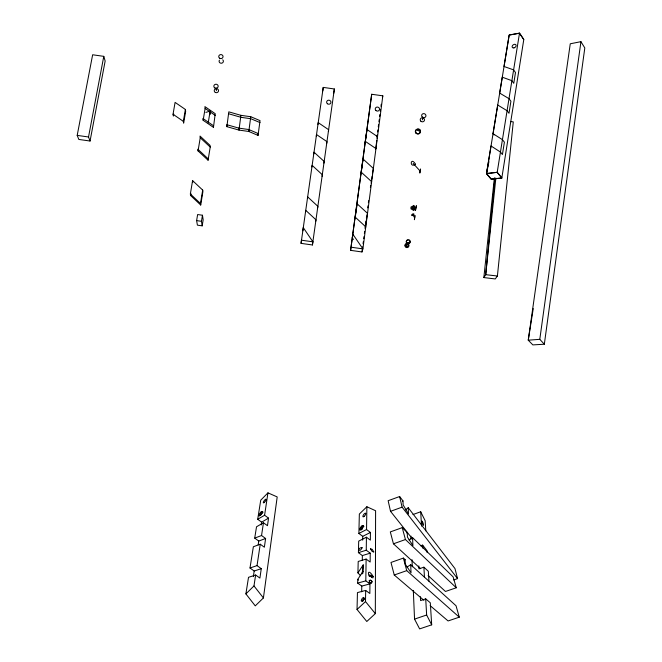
<?xml version="1.0" encoding="UTF-8"?>
<svg xmlns="http://www.w3.org/2000/svg" width="662" height="662" viewBox="0 0 662 662"><rect width="100%" height="100%" fill="white"/><g stroke="black" fill="none" stroke-linecap="round" stroke-linejoin="round"><path stroke-width="0.99" d="M360.55 575.659L357.927 572.878L363.223 564.876L363.107 571.281L357.77 579.349L357.679 583.098L365.805 580.864L369.942 583.901L369.851 593.491L365.672 590.43L357.447 592.589L357.033 609.47L366.789 621.494L375.329 613.616L375.602 510.741L366.872 506.744L359.35 514.043L358.878 533.473L362.735 536.336L362.66 540.167M366.872 506.744L366.549 529.55L370.422 532.438L370.348 540.126L366.434 537.213L358.696 541.119L358.415 552.654L366.252 550.213L370.232 553.159L370.149 562.046L366.119 559.076L358.2 561.459L357.927 572.878M375.329 613.616L365.507 601.568L365.672 590.43M365.805 580.864L366.119 559.076M366.252 550.213L366.434 537.213M361.667 591.811L361.775 586.093L357.679 583.098M362.271 560.474L362.362 555.575L358.415 552.654M373.782 551.984L372.168 551.463L370.439 548.848M494.895 178.045L485.709 274.68L483.856 277.568L495.267 278.95L497.402 276.004L513.282 121.882L510.443 121.551M370.43 548.724L372.185 549.336L373.79 551.876M483.856 277.568L494.357 177.979M495.863 178.095L485.709 274.68L497.402 276.004M301.053 243.368L301.425 240.198L312.903 241.82L312.431 244.973L301.053 243.368L323.23 87.401L334.36 88.973L312.431 244.973M302.848 230.831L303.229 227.554L312.903 241.82M305.513 211.774L305.695 210.293L315.989 219.817L315.774 221.257M307.425 198.385L307.607 196.862L317.884 206.337L317.661 207.827M311.91 166.981L312.108 165.351L322.32 174.718L322.088 176.324M313.78 153.841L313.987 152.161L324.181 161.478L323.933 163.133M316.287 136.281L316.502 134.535L326.962 141.651L326.714 143.373M317.983 124.415L318.199 122.627L328.642 129.719L328.377 131.481M362.114 573.921L363.223 564.876M362.859 573.309L363.107 571.281M322.791 90.926L323.23 87.401M361.982 251.957L362.9 248.871L382.818 95.833L371.696 94.261L350.603 250.352L361.982 251.957L362.644 246.835M363.049 243.757L363.314 241.704M363.719 238.626L363.984 236.574M364.381 233.496L364.654 231.443M365.052 228.373L365.316 226.321M365.722 223.243L365.987 221.191M366.392 218.112L366.657 216.06M367.724 207.86L367.989 205.808M368.395 202.729L368.66 200.677M370.397 187.346L370.662 185.294M376.943 137.092L377.208 135.04M377.613 131.961L377.878 129.909M378.283 126.831L378.548 124.779M378.945 121.7L379.218 119.648M379.616 116.578L379.88 114.526M380.286 111.448L380.551 109.395M380.956 106.317L381.221 104.265M366.988 215.771L365.358 228.258L365.763 226.843L355.386 217.31L355.022 218.758L357.174 203.855L367.526 213.346L367.112 214.811M371.481 181.231L371.217 183.258L371.647 181.686L361.353 172.302L360.964 173.916L363.107 159.095L373.368 168.429L372.408 174.123M371.746 179.195L372.143 176.15M375.644 149.281L376.81 140.344M350.603 250.352L371.696 94.261M267.953 492.851L264.593 515.243L268.557 518.139L267.465 525.694L263.459 522.765L256.517 526.787L254.721 538.115L261.548 535.525L265.619 538.487L264.361 547.209L260.24 544.222L253.356 546.754L249.996 567.996L257.03 565.613L261.267 568.666L259.909 578.083L255.623 575.005L248.515 577.322L245.892 593.897L255.259 605.871L263.41 597.935L277.204 496.93L267.953 492.851L260.729 500.199L257.708 519.281L261.647 522.153L261.217 524.974M544.329 344.223L584.803 47.945L580.938 41.665L570.255 43.791L528.251 340.177L532.844 344.902L544.329 344.223L539.795 339.333L580.938 41.665M333.714 93.367L334.36 88.973M245.892 593.897L253.985 585.944L255.623 575.005M257.03 565.613L260.24 544.222M261.548 535.525L263.459 522.765M253.339 576.627L254.191 571.016L261.267 568.666M258.18 544.892L258.768 541.044L265.619 538.487M258.056 135.404L260.034 120.625L250.757 116.727L240.918 115.337L228.804 111.845L226.876 126.657L238.974 130.083L248.804 131.473L258.056 135.404L258.048 133.476L248.755 129.529L238.883 128.138L226.735 124.688L226.876 126.657M523.741 39.579L519.48 33.257L509.177 34.962L504.014 66.481L513.613 69.882L515.491 72.539L513.778 83.313L511.883 80.673L502.268 77.189L499.661 93.085L509.004 98.663L510.915 101.261L509.004 113.285L507.067 110.711L497.708 105.026L493.016 133.691L502.433 139.649L504.394 142.165L502.425 154.527L500.447 152.045L491.005 145.963L486.504 173.436L491.187 179.038L501.821 178.004L523.799 39.439L519.513 33.1L509.161 35.136L486.496 173.725L491.154 179.253L501.821 178.004L497.203 172.269L486.496 173.725L488.961 161.594M533.249 308.591L528.251 340.177L539.795 339.333M501.821 178.004L497.195 172.36L519.513 33.1M196.622 220.62L197.624 214.546L202.456 215.224L203.168 219.825L202.191 225.841L197.408 225.163L196.622 220.62L201.463 221.307L202.191 225.841M200.71 205.021L200.478 203.515L202.688 190.077L192.584 180.618L190.358 194.007L190.631 195.555L200.71 205.021L202.911 191.632L202.688 190.077M208.067 160.212L210.218 147.063L210.028 145.35L200.007 136.049L200.238 137.795L198.054 150.903L208.067 160.212L207.86 158.549L197.814 149.198L198.054 150.903M213.454 127.369L215.224 113.682L204.906 106.607L205.121 108.452L203.151 120.285L213.454 127.369L213.272 125.581L202.928 118.473L203.151 120.285M201.463 221.307L202.456 215.224M210.392 114.063L209.879 114.236L210.185 111.315L209.399 111.299M190.631 195.555L190.946 193.643M364.414 599.383L363.181 600.07M185.377 109.462L185.658 111.299L183.647 123.149L183.349 121.353L185.377 109.462L175.091 102.387L173.039 114.253L173.378 116.073L173.717 114.104M90.057 141.023L88.526 136.984L103.785 56.353L92.639 54.772L77.197 135.387L78.828 139.442L90.057 141.023L105.15 61.028L103.785 56.353M208.199 122.925L210.16 111.059L205.841 112.408M382.396 97.571L382.818 95.833M377.067 138.366L377.514 136.629L367.021 129.529L365.043 143.166L365.441 141.453L375.958 148.578M422.364 119.814L423.217 117.315M420.527 169.124L419.824 173.072L420.56 169.166M363.115 600.177L363.082 601.063M357.033 609.47L365.507 601.568M402.413 501.349L402.984 500.911L399.625 496.533L388.139 500.712L390.53 511.329L412.335 538.736M405.376 509.914L408.231 507.737L454.976 568.575L457.558 578.621L453.71 579.945M406.667 532.918L407.262 532.513L402.231 527.655L390.315 531.909L393.443 543.8L420.585 568.675M409.017 540.002L412.558 537.635L453.147 576.908L456.267 587.773L445.468 591.472L428.124 575.584M404.499 560.06L405.127 559.655L403.39 558.083L390.985 562.452L394.246 575.005L423.895 600.31M418.401 129.404L419.476 129.255L420.163 130.1M406.998 567.102L410.697 564.703L456.035 605.755L459.279 617.166L448.083 620.948L430.134 605.631M257.708 519.281L264.593 515.243M261.647 522.153L268.557 518.139M358.878 533.473L366.549 529.55M362.735 536.336L370.422 532.438M390.53 511.329L402.107 507.15L457.558 578.621M412.98 514.539L420.701 511.767L425.161 520.729L425.798 530.841M393.443 543.8L405.434 539.547L456.267 587.773M420.709 545.778L422.621 545.099L427.04 550.71L427.164 552.654M394.246 575.005L406.733 570.644L459.279 617.166M428.959 581.244L428.331 571.289L423.887 567.177L418.972 568.89L418.814 565.902M413.311 590.413L414.544 619.111L419.634 628.9L431.69 624.829L430.308 602.801L425.707 598.845L420.593 600.599L420.395 596.735M414.544 619.111L426.642 614.998L425.707 598.845M362.362 555.575L370.232 553.159M361.775 586.093L369.942 583.901M371.15 583.114L369.47 582.063M370.207 580.21L371.887 581.261M486.504 173.436L497.195 172.36M77.197 135.387L88.526 136.984M351.423 247.257L362.9 248.871L353.103 234.596L352.267 237.799L353.409 239.47M228.944 113.864L241.001 117.323L250.799 118.713L260.042 122.602M205.121 108.452L215.398 115.502M173.039 114.253L183.349 121.353M249.996 567.996L254.191 571.016M254.721 538.115L258.768 541.044M200.238 137.795L210.218 147.063M190.358 194.007L200.478 203.515M357.77 579.349L358.49 580.119M413.162 163.398L420.188 171.11M493.016 133.691L494.001 134.949M253.985 585.944L263.41 597.935M412.774 214.703L414.685 217.806M426.642 614.998L431.69 624.829M402.231 527.655L405.434 539.547M403.39 558.083L406.733 570.644M399.625 496.533L402.107 507.15M192.584 180.618L192.849 182.207M216.16 88.021L216.391 90.677M420.701 511.767L421.529 526.1M422.621 545.099L422.795 548.128M423.887 567.177L424.466 577.181M238.883 128.138L238.974 130.083L240.918 115.337M412.558 537.635L412.914 545.571L407.436 537.081L407.262 532.513M410.97 536.079L411.102 539.158M411.987 559.655L412.294 566.829M408.231 507.737L408.487 514.002L403.125 504.891L402.984 500.911M410.697 564.703L411.036 572.82L405.276 564.123L405.127 559.655M248.755 129.529L248.804 131.473L250.757 116.727M408.777 245.941A1.92 1.837 20.3 0 1 406.245 247.48A1.92 1.837 20.3 0 1 405.293 244.675A1.92 1.837 20.3 0 1 408.313 244.584M410.059 241.986A1.928 1.779 16.9 0 1 408.38 243.724A1.928 1.779 16.9 0 1 406.278 242.251A1.928 1.779 16.9 0 1 407.544 240.215M408.802 240.289A1.928 1.779 16.9 0 1 409.886 241.274M409.075 242.491A1.084 1.001 16.9 0 1 408.785 242.78M408.38 242.937A1.084 1.001 16.9 0 1 407.213 242.408M417.226 130.555A1.167 1.167 -70.9 0 1 419.145 131.374M362.23 529.261A1.225 0.761 -80.7 0 1 361.932 527.54A1.225 0.761 -80.7 0 1 363.124 527.126M361.303 529.865A2.482 1.547 -80.7 0 1 361.675 526.298A2.482 1.547 -80.7 0 1 363.91 526.489M368.957 575.245A2.772 1.771 12.7 0 1 372.118 575.866A2.772 1.771 12.7 0 1 372.847 577.992M369.197 576.246A1.456 0.927 12.7 0 1 371.109 576.296A1.456 0.927 12.7 0 1 371.589 577.587M369.073 580.839A1.498 1.456 78.5 0 1 371.241 580.582A1.498 1.456 78.5 0 1 371.25 582.825A1.498 1.456 78.5 0 1 369.082 582.535M369.413 582.03A4.104 1.812 48.6 0 1 370.356 580.45M371.945 581.294A4.096 1.812 48.5 0 1 371.001 582.874M362.23 601.427A2.176 0.662 -53.1 0 1 364.39 598.44M261.159 514.763A1.225 0.687 -79.6 0 1 261.49 512.967A1.225 0.687 -79.6 0 1 262.45 513.331M260.514 515.557A2.491 1.382 -79.6 0 1 261.093 512.09A2.491 1.382 -79.6 0 1 263.037 512.338M222.722 59.82A2.135 1.978 0 0 1 222.862 62.534A2.135 1.978 0 0 1 219.95 62.824A2.135 1.978 0 0 1 219.461 60.151M416.324 205.824L415.446 210.499L416.324 205.824M414.42 219.643L414.917 215.63L414.42 219.643M373.211 576.552C366.947 578.77 366.698 565.778 373.211 576.569M362.139 547.747C358.87 554.119 357.339 546.961 362.139 547.747M415.529 164.267C409.232 168.653 410.506 155.827 415.529 164.267M406.791 242.631A1.928 1.845 20.2 0 0 410.076 242.234A1.928 1.845 20.2 0 0 407.991 239.669A1.928 1.845 20.2 0 0 406.791 242.631M405.591 246.322A1.912 1.763 16.9 0 0 408.826 245.925A1.912 1.763 16.9 0 0 406.708 243.475A1.912 1.763 16.9 0 0 405.591 246.322M406.22 245.85A1.076 0.993 16.9 0 0 408.049 245.627A1.076 0.993 16.9 0 0 406.857 244.245A1.076 0.993 16.9 0 0 406.22 245.85M412.418 215.58A1.332 0.679 -31.6 0 0 413.94 214.058A1.332 0.679 -31.6 0 0 411.971 214.48A1.332 0.679 -31.6 0 0 412.418 215.58M412.004 208.72A1.332 0.612 -88.8 0 0 411.607 206.618A1.332 0.612 -88.8 0 0 410.953 208.489A1.332 0.612 -88.8 0 0 412.004 208.72M414.511 209.449A2.532 1.158 -88.8 0 0 413.758 205.452A2.532 1.158 -88.8 0 0 412.525 209.002A2.532 1.158 -88.8 0 0 414.511 209.449M414.081 208.753A1.332 0.612 -88.8 0 0 413.684 206.652A1.332 0.612 -88.8 0 0 413.038 208.513A1.332 0.612 -88.8 0 0 414.081 208.753M416.026 133.194A2.565 2.4 15.9 0 0 420.312 132.301A2.565 2.4 15.9 0 0 417.217 129.206A2.565 2.4 15.9 0 0 416.026 133.194M419.493 133.252A2.367 2.358 -70.9 0 0 418.798 129.214A2.367 2.358 -70.9 0 0 415.662 131.846A2.367 2.358 -70.9 0 0 419.493 133.252M422.265 117.025A2.168 2.019 15.8 0 0 425.873 116.239A2.168 2.019 15.8 0 0 423.233 113.665A2.168 2.019 15.8 0 0 422.265 117.025M420.85 121.187A2.143 2.003 15.8 0 0 424.425 120.401A2.143 2.003 15.8 0 0 421.81 117.844A2.143 2.003 15.8 0 0 420.85 121.187M364.208 516.327A2.243 0.794 -54.3 0 0 365.623 513.199A2.243 0.794 -54.3 0 0 363.107 515.516A2.243 0.794 -54.3 0 0 364.208 516.327M361.328 529.459A2.681 0.96 -54.5 0 0 362.991 525.702A2.681 0.96 -54.5 0 0 359.979 528.491A2.681 0.96 -54.5 0 0 361.328 529.459M362.652 600.599A2.185 0.844 -56 0 0 363.877 597.48A2.185 0.844 -56 0 0 361.444 599.789A2.185 0.844 -56 0 0 362.652 600.599M264.444 502.326A2.251 0.637 -54.4 0 0 266.041 499.222A2.251 0.637 -54.4 0 0 263.642 501.556A2.251 0.637 -54.4 0 0 264.444 502.326M260.274 515.284A2.698 0.77 -54.6 0 0 262.16 511.552A2.698 0.77 -54.6 0 0 259.297 514.357A2.698 0.77 -54.6 0 0 260.274 515.284M375.859 110.463A2.168 2.019 12.2 0 0 379.475 109.677A2.168 2.019 12.2 0 0 376.852 107.103A2.168 2.019 12.2 0 0 375.859 110.463M327.392 103.727A2.168 2.027 8.2 0 0 330.917 102.602A2.168 2.027 8.2 0 0 328.062 100.285A2.168 2.027 8.2 0 0 327.392 103.727M219.635 58.215A2.151 1.994 0.1 0 0 223.036 56.783A2.151 1.994 0.1 0 0 219.999 54.772A2.151 1.994 0.1 0 0 219.635 58.215M214.927 88.005A2.168 2.019 -0.7 0 0 218.17 86.234A2.168 2.019 -0.7 0 0 214.91 84.504A2.168 2.019 -0.7 0 0 214.927 88.005M215.324 92.423A2.151 2.003 -0.8 0 0 218.543 90.669A2.151 2.003 -0.8 0 0 215.307 88.948A2.151 2.003 -0.8 0 0 215.324 92.423M513.927 47.896A2.209 1.572 -36.5 0 0 515.955 44.884A2.209 1.572 -36.5 0 0 512.496 45.57A2.209 1.572 -36.5 0 0 513.927 47.896M421.926 522.244A2.276 0.422 70.1 0 0 423.432 525.338A2.276 0.422 70.1 0 0 422.629 522.028A2.276 0.422 70.1 0 0 421.926 522.244"/></g></svg>
